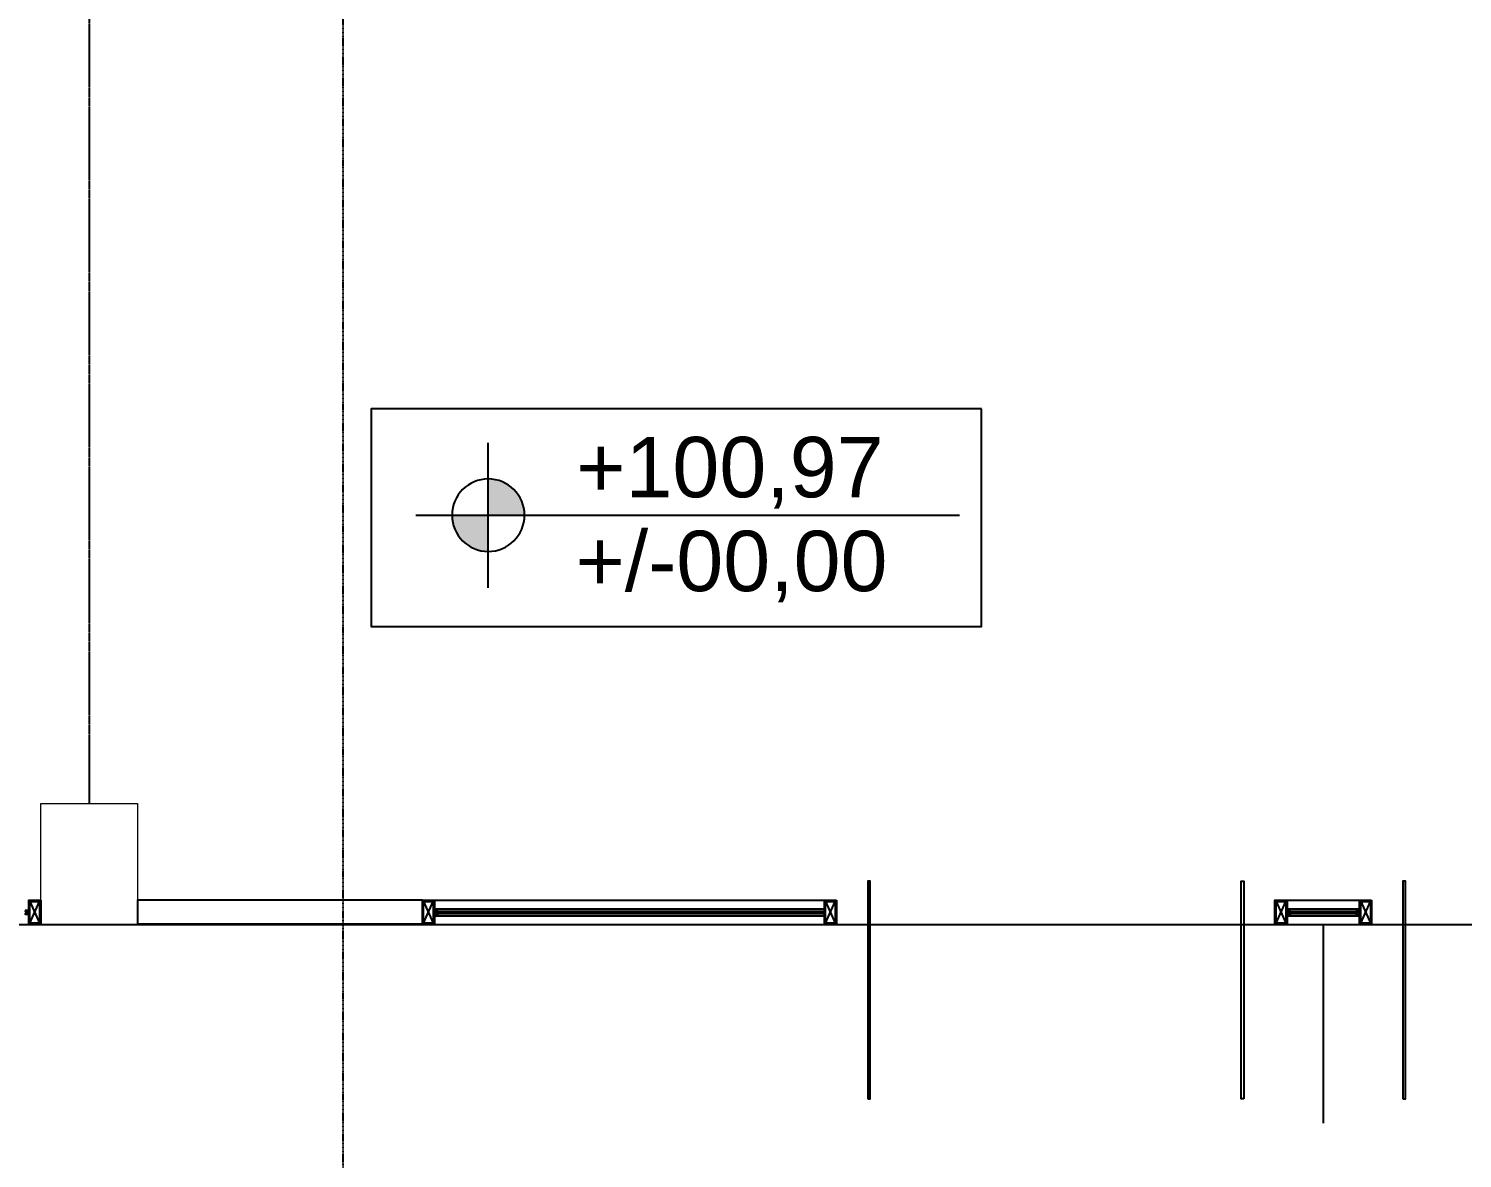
# Model space of a CAD drawing. Header units: millimetres. Extents: x 2698011 to 2856548, y 1019778 to 1210064.
# Drawn here: x 2793870 to 2799802, y 1116576 to 1121251 of the extents above; entities that cross this region are included whole.
import ezdxf

# ---------------------------------------------------------------- set-up
doc = ezdxf.new("R2010")
doc.units = ezdxf.units.MM
doc.set_wipeout_variables(frame=1)
for name, pattern in [('CONTINUA', [0]), ('DASHDOT2', [0.5, 0.25, -0.125, 0, -0.125]), ('DASHED', [19.05, 12.7, -6.35]), ('HIDDEN', [0.375, 0.25, -0.125])]:
    doc.linetypes.add(name, pattern=pattern)
for name, color, linetype in [('.corte', 9, 'Continuous'), ('A-Aberturas', 9, 'Continuous'), ('ABERTURA', 9, 'CONTINUA'), ('Arq. Niveles', 9, 'Continuous'), ('piso', 9, 'Continuous'), ('PROYECCIONES', 9, 'DASHED')]:
    doc.layers.add(name, color=color, linetype=linetype)
doc.layers.add('PILAR_REF', color=9, linetype='Continuous', lineweight=0)
doc.styles.add('Estilo1', font='simplex.shx', dxfattribs={"height": 0.15})

# ---------------------------------------------------------------- blocks, each defined once
blk = doc.blocks.new('NIVELLL')
at = {"layer": 'Arq. Niveles', "ltscale": 0.3}
h = blk.add_hatch(color=256, dxfattribs=at)
h.paths.add_polyline_path([(-1112.3983, -99.2756), (-1112.2983, -99.2756), (-1112.2983, -99.1756, 0.414214)])
h.paths.add_polyline_path([(-1112.1983, -99.2756), (-1112.2983, -99.2756), (-1112.2983, -99.3756, 0.414214)])
for p, q in [((-1112.2983, -99.0756), (-1112.2983, -99.4756)), ((-1112.4983, -99.2756), (-1110.9983, -99.2756))]:
    blk.add_line(p, q, dxfattribs=at)
blk.add_circle((-1112.2983, -99.2756), 0.1, dxfattribs=at)

msp = doc.modelspace()

# ---------------------------------------------------------------- linework, layer by layer
at = {"layer": '.corte', "linetype": 'DASHDOT2', "ltscale": 2}
msp.add_line((2795171.712, 1076752.517), (2795171.712, 1177360.659), dxfattribs=at)
at = {"layer": 'A-Aberturas'}
for points in [[(2797341.686, 1116822.649), (2797352.429, 1116822.649), (2797352.429, 1117722.649), (2797341.686, 1117722.649)], [(2797341.686, 1116822.649), (2797352.429, 1116822.649), (2797352.429, 1117722.649), (2797341.686, 1117722.649)], [(2798898.234, 1116822.649), (2798887.491, 1116822.649), (2798887.491, 1117722.649), (2798898.234, 1117722.649)], [(2798898.234, 1116822.649), (2798887.491, 1116822.649), (2798887.491, 1117722.649), (2798898.234, 1117722.649)], [(2799556.061, 1116822.648), (2799566.804, 1116822.648), (2799566.804, 1117722.648), (2799556.061, 1117722.648)], [(2799556.061, 1116822.648), (2799566.804, 1116822.648), (2799566.804, 1117722.648), (2799556.061, 1117722.648)]]:
    msp.add_lwpolyline(points, close=True, dxfattribs=at)
at = {"layer": 'ABERTURA', "linetype": 'ByBlock'}
for p, q in [((2795548.82, 1117643.759), (2797162.771, 1117643.759)), ((2795548.82, 1117608.759), (2797162.771, 1117608.759)), ((2795563.82, 1117598.759), (2797160.271, 1117598.759)), ((2799077.146, 1117643.759), (2799377.146, 1117643.758)), ((2799077.146, 1117608.759), (2799377.146, 1117608.759)), ((2799092.146, 1117598.759), (2799362.146, 1117598.758)), ((2795548.82, 1117578.759), (2797162.771, 1117578.759)), ((2795548.82, 1117543.759), (2797162.771, 1117543.759)), ((2795551.32, 1117593.759), (2797160.271, 1117593.759)), ((2795563.82, 1117588.759), (2797160.271, 1117588.759)), ((2799077.146, 1117578.759), (2799377.146, 1117578.759)), ((2799077.146, 1117543.759), (2799377.146, 1117543.759)), ((2799079.646, 1117593.759), (2799374.646, 1117593.759)), ((2799092.146, 1117588.759), (2799362.146, 1117588.759))]:
    msp.add_line(p, q, dxfattribs=at)
for points in [[(2793854.749, 1117601.259), (2793854.749, 1117598.759), (2793867.249, 1117598.759), (2793867.249, 1117588.759), (2793854.749, 1117588.759), (2793854.749, 1117586.259), (2793869.749, 1117586.259), (2793869.749, 1117601.259), (2793854.749, 1117601.259)], [(2793874.748, 1117638.759), (2793914.748, 1117548.759)], [(2793874.748, 1117548.759), (2793914.748, 1117638.759)], [(2797167.771, 1117638.759), (2797207.771, 1117548.759)], [(2797167.771, 1117548.759), (2797207.771, 1117638.759)], [(2799032.146, 1117638.759), (2799072.146, 1117548.759)], [(2799032.146, 1117548.759), (2799072.146, 1117638.759)], [(2799092.146, 1117601.259), (2799092.146, 1117598.759), (2799079.646, 1117598.759), (2799079.646, 1117588.759), (2799092.146, 1117588.759), (2799092.146, 1117586.259), (2799077.146, 1117586.259), (2799077.146, 1117601.259), (2799092.146, 1117601.259)], [(2799362.146, 1117601.258), (2799362.146, 1117598.758), (2799374.646, 1117598.758), (2799374.646, 1117588.758), (2799362.146, 1117588.758), (2799362.146, 1117586.258), (2799377.146, 1117586.258), (2799377.146, 1117601.258), (2799362.146, 1117601.258)], [(2799382.146, 1117638.758), (2799422.146, 1117548.758)], [(2799382.146, 1117548.758), (2799422.146, 1117638.758)]]:
    msp.add_lwpolyline(points, dxfattribs=at)
for points in [[(2793919.748, 1117643.759), (2793919.748, 1117543.759), (2793869.748, 1117543.759), (2793869.748, 1117643.759)], [(2793914.748, 1117638.759), (2793914.748, 1117548.759), (2793874.748, 1117548.759), (2793874.748, 1117638.759)], [(2797212.771, 1117643.759), (2797212.771, 1117543.759), (2797162.771, 1117543.759), (2797162.771, 1117643.759)], [(2797207.771, 1117638.759), (2797207.771, 1117548.759), (2797167.771, 1117548.759), (2797167.771, 1117638.759)], [(2799077.146, 1117643.759), (2799077.146, 1117543.759), (2799027.146, 1117543.759), (2799027.146, 1117643.759)], [(2799072.146, 1117638.759), (2799072.146, 1117548.759), (2799032.146, 1117548.759), (2799032.146, 1117638.759)], [(2799427.146, 1117643.758), (2799427.146, 1117543.758), (2799377.146, 1117543.758), (2799377.146, 1117643.758)], [(2799422.146, 1117638.758), (2799422.146, 1117548.758), (2799382.146, 1117548.758), (2799382.146, 1117638.758)]]:
    msp.add_lwpolyline(points, close=True, dxfattribs=at)
at = {"layer": 'PILAR_REF'}
msp.add_lwpolyline([(2793919.748, 1118043.759), (2794319.75, 1118043.759), (2794319.75, 1117543.759), (2793919.748, 1117543.759)], close=True, dxfattribs=at)
at = {"layer": 'piso'}
msp.add_lwpolyline([(2811341.508, 1157580.661), (2811341.507, 1142560.656), (2816324.536, 1142560.668), (2816316.113, 1120569.088), (2811333.058, 1120569.09), (2811333.095, 1116243.759), (2761193.082, 1116243.759), (2761193.082, 1154500.718), (2762493.082, 1154500.718), (2762493.082, 1117543.759), (2810033.084, 1117543.759), (2810033.084, 1121869.09), (2815516.109, 1121869.088), (2815516.046, 1140485.077), (2810053.007, 1140485.065), (2810053.084, 1157580.661), (2811341.508, 1157580.661)], dxfattribs=at)
at = {"layer": 'PROYECCIONES', "linetype": 'HIDDEN'}
msp.add_line((2794119.75, 1157710.661), (2794119.75, 1118043.759), dxfattribs=at)

# ---------------------------------------------------------------- next in the draw order: wipeouts: each hides what was drawn before it
at = {"linetype": 'HIDDEN'}
msp.add_wipeout([(2762493.082, 1121060.666), (2762493.081, 1121160.661), (2760149.76, 1121160.661), (2760149.766, 1115242.824), (2812376.776, 1115242.824), (2812376.776, 1121160.661), (2812276.383, 1121160.661), (2812276.383, 1115342.824), (2760249.782, 1115342.701), (2760249.776, 1121060.661)], dxfattribs=at).dxf.layer = 'PROYECCIONES'

# ---------------------------------------------------------------- next in the draw order: linework, layer by layer
msp.add_line((2799227.146, 1117543.759), (2799227.146, 1116721.692))
msp.add_lwpolyline([(2794319.75, 1117546.689), (2795498.82, 1117546.689), (2795498.82, 1117643.759), (2794319.75, 1117643.759)], close=True)
at = {"layer": 'ABERTURA', "linetype": 'ByBlock'}
for points in [[(2795548.82, 1117643.759), (2795548.82, 1117543.759), (2795498.82, 1117543.759), (2795498.82, 1117643.759)], [(2795543.82, 1117638.759), (2795543.82, 1117548.759), (2795503.82, 1117548.759), (2795503.82, 1117638.759)]]:
    msp.add_lwpolyline(points, close=True, dxfattribs=at)
for points in [[(2795503.82, 1117638.759), (2795543.82, 1117548.759)], [(2795503.82, 1117548.759), (2795543.82, 1117638.759)], [(2795563.698, 1117601.178), (2795563.698, 1117598.678), (2795551.198, 1117598.678), (2795551.198, 1117588.678), (2795563.698, 1117588.678), (2795563.698, 1117586.178), (2795548.698, 1117586.178), (2795548.698, 1117601.178), (2795563.698, 1117601.178)]]:
    msp.add_lwpolyline(points, dxfattribs=at)
at = {"layer": 'Arq. Niveles', "ltscale": 0.3}
msp.add_lwpolyline([(2797812.178, 1119678.072), (2795286.633, 1119678.071), (2795286.633, 1118776.883), (2797812.178, 1118776.884)], close=True, dxfattribs=at)

# ---------------------------------------------------------------- next in the draw order: block references
at = {"layer": 'Arq. Niveles', "xscale": -1499.999999999998, "yscale": 1499.999999999998, "zscale": 1499.999999999998, "rotation": 179.9999910984708}
msp.add_blockref('NIVELLL', (4464219.072, 970323.707), dxfattribs=at)

# ---------------------------------------------------------------- next in the draw order: texts
at = {"layer": 'Arq. Niveles', "char_height": 250, "width": 1800, "attachment_point": 3, "rotation": 0.0000089, "style": 'Estilo1'}
for s, insert in [('{\\fArial|b0|i0|c0|p34;+100,97}', (2797407.504, 1119561.476, -6651.597)), ('{\\fArial|b0|i0|c0|p34;+/-00,00}', (2797423.65, 1119173.045, -6651.597))]:
    msp.add_mtext(s, dxfattribs=dict(at, insert=insert))

doc.saveas('drawing.dxf')
